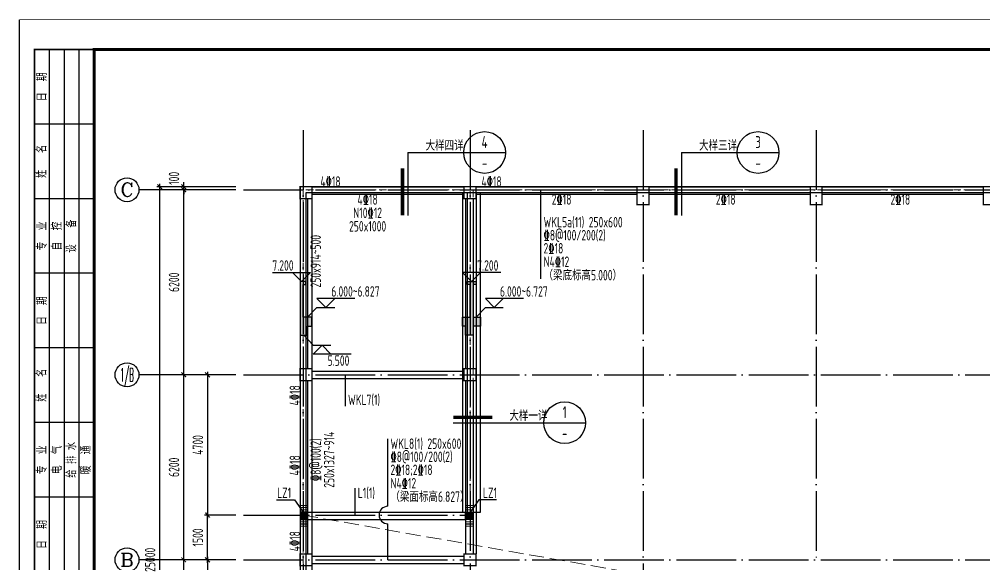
# Model space of a CAD drawing. Extents: x 287065 to 1473467, y 284802 to 344222.
# Drawn here: x 973237 to 1005597, y 308549 to 326822 of the extents above; entities that cross this region are included whole.
import ezdxf
from ezdxf.enums import TextEntityAlignment as Align

# ---------------------------------------------------------------- set-up
doc = ezdxf.new("R2010")
doc.units = 0
doc.header["$LTSCALE"] = 1000
doc.linetypes.add('DASH', pattern=[0.35, 0.25, -0.1])
doc.linetypes.add('DOTE', pattern=[2.42, 2, -0.2, 0.02, -0.2])
doc.layers.get('0').update_dxf_attribs({"linetype": 'CONTINUOUS'})
doc.layers.get('DEFPOINTS').update_dxf_attribs({"linetype": 'CONTINUOUS'})
for name, color, linetype in [('AXIS', 8, 'DOTE'), ('AXIS_DIM', 3, 'CONTINUOUS'), ('AXIS_TEXT', 3, 'CONTINUOUS'), ('BEAM_CON', 4, 'CONTINUOUS'), ('COLU', 7, 'CONTINUOUS'), ('FRAME', 3, 'CONTINUOUS'), ('HATCH', 8, 'CONTINUOUS'), ('roof', 30, 'CONTINUOUS'), ('S_BEAMDIMLOCAL', 7, 'CONTINUOUS'), ('S_BEAMDIMLOCALVER', 7, 'CONTINUOUS'), ('S_BEAMDIMMASS', 2, 'CONTINUOUS'), ('S_SUBBEAMHOOP', 1, 'CONTINUOUS'), ('TEXT', 7, 'CONTINUOUS'), ('THIN', 7, 'CONTINUOUS'), ('TK', 211, 'CONTINUOUS'), ('柱涂实', 54, 'CONTINUOUS'), ('第三道尺寸线', 4, 'CONTINUOUS')]:
    doc.layers.add(name, color=color, linetype=linetype)
doc.styles.add('_TCH_AXIS', font='COMPLEX', dxfattribs={"bigfont": 'GBCBIG'})
doc.styles.add('COMPLEX', font='COMPLEX')
doc.styles.add('DXFS', font='txt.shx', dxfattribs={"width": 0.7, "bigfont": 'dxfs.shx'})
doc.styles.add('TSSD_Dimension', font='tssdeng.shx', dxfattribs={"width": 0.7, "bigfont": 'hztxt.shx'})
doc.styles.add('TSSD_Label', font='tssdeng.shx', dxfattribs={"width": 0.7, "bigfont": 'aHzTXT.shx'})
doc.styles.add('TSSD_Num', font='Tssdeng.shx', dxfattribs={"width": 0.7, "bigfont": 'hztxt.shx'})
doc.styles.add('TSSD_Rein', font='tssdeng.shx', dxfattribs={"width": 0.7, "bigfont": 'hztxt.shx'})
doc.dimstyles.new('TSSD_100_100', dxfattribs={"dimtxt": 350, "dimasz": 150, "dimexe": 100, "dimexo": 250, "dimgap": 150, "dimtad": 1, "dimdec": 0, "dimzin": 0, "dimdsep": 46, "dimtxsty": 'TSSD_Dimension', "dimblk": 'ARCHTICK', "dimcen": 0, "dimdle": 100, "dimclrd": 3, "dimclre": 3, "dimclrt": 7, "dimadec": 0, "dimazin": 0, "dimtfac": 1, "dimtdec": 0, "dimtix": 1, "dimtmove": 2, "dimatfit": 3, "dimfxl": 100, "dimtolj": 1, "dimtzin": 0, "dimarcsym": 0})
doc.dimstyles.new('TSSD_100_100$0', dxfattribs={"dimtxt": 350, "dimasz": 100, "dimexe": 100, "dimexo": 250, "dimgap": 100, "dimtad": 1, "dimdec": 0, "dimzin": 0, "dimdsep": 46, "dimtxsty": 'TSSD_Rein', "dimblk": 'ARCHTICK', "dimcen": 0, "dimdle": 100, "dimclrt": 7, "dimadec": 0, "dimazin": 0, "dimtfac": 1, "dimtdec": 0, "dimtix": 1, "dimtmove": 2, "dimatfit": 3, "dimfxl": 100, "dimtolj": 1, "dimtzin": 0, "dimarcsym": 0})

# ---------------------------------------------------------------- blocks, each defined once
blk = doc.blocks.new('_ARCHTICK')
at = {"color": 0}
blk.add_lwpolyline([(-0.53, -0.53, 0.25, 0.25, 0), (0.53, 0.53, 0.5, 0.5, 0)], format="xyseb", dxfattribs=at)
blk = doc.blocks.new('*D423')
at = {"layer": 'AXIS_DIM', "color": 3, "lineweight": -2}
for p, q in [((978747, 302412), (978747, 308812)), ((980497, 308712), (978647, 308712)), ((980497, 302512), (978647, 302512))]:
    blk.add_line(p, q, dxfattribs=at)
at = {"layer": 'DEFPOINTS', "color": 0}
for p in [(978747, 308712), (980747, 308712), (980747, 302512)]:
    blk.add_point(p, dxfattribs=at)
at = {"layer": 'AXIS_DIM', "color": 3, "lineweight": -2, "xscale": 150, "yscale": 150, "zscale": 150}
for p, rotation in [((978747, 308712), 90), ((978747, 302512), 270)]:
    blk.add_blockref('_ARCHTICK', p, dxfattribs=dict(at, rotation=rotation))
at = {"layer": 'AXIS_DIM', "color": 7, "insert": (978422, 305612), "char_height": 350, "attachment_point": 5, "rotation": 90, "style": 'TSSD_Dimension'}
blk.add_mtext('\\A1;6200', dxfattribs=at)
blk = doc.blocks.new('*D424')
at = {"layer": 'AXIS_DIM', "color": 3, "lineweight": -2}
for p, q in [((980497, 314912), (978647, 314912)), ((978747, 308612), (978747, 315012)), ((980497, 308712), (978647, 308712))]:
    blk.add_line(p, q, dxfattribs=at)
at = {"layer": 'DEFPOINTS', "color": 0}
for p in [(978747, 314912), (980747, 314912), (980747, 308712)]:
    blk.add_point(p, dxfattribs=at)
at = {"layer": 'AXIS_DIM', "color": 3, "lineweight": -2, "xscale": 150, "yscale": 150, "zscale": 150}
for p, rotation in [((978747, 314912), 90), ((978747, 308712), 270)]:
    blk.add_blockref('_ARCHTICK', p, dxfattribs=dict(at, rotation=rotation))
at = {"layer": 'AXIS_DIM', "color": 7, "insert": (978422, 311812), "char_height": 350, "attachment_point": 5, "rotation": 90, "style": 'TSSD_Dimension'}
blk.add_mtext('\\A1;6200', dxfattribs=at)
blk = doc.blocks.new('*D425')
at = {"layer": 'AXIS_DIM', "color": 3, "lineweight": -2}
for p, q in [((980497, 321112), (978647, 321112)), ((978747, 314812), (978747, 321212)), ((980497, 314912), (978647, 314912))]:
    blk.add_line(p, q, dxfattribs=at)
at = {"layer": 'DEFPOINTS', "color": 0}
for p in [(978747, 321112), (980747, 321112), (980747, 314912)]:
    blk.add_point(p, dxfattribs=at)
at = {"layer": 'AXIS_DIM', "color": 3, "lineweight": -2, "xscale": 150, "yscale": 150, "zscale": 150}
for p, rotation in [((978747, 321112), 90), ((978747, 314912), 270)]:
    blk.add_blockref('_ARCHTICK', p, dxfattribs=dict(at, rotation=rotation))
at = {"layer": 'AXIS_DIM', "color": 7, "insert": (978422, 318012), "char_height": 350, "attachment_point": 5, "rotation": 90, "style": 'TSSD_Dimension'}
blk.add_mtext('\\A1;6200', dxfattribs=at)
blk = doc.blocks.new('*D426')
at = {"layer": 'AXIS_DIM', "color": 3, "lineweight": -2}
for p, q in [((978747, 321212), (978747, 321362)), ((980497, 321212), (978647, 321212)), ((980497, 321112), (978647, 321112)), ((978747, 321112), (978747, 321212)), ((978747, 321112), (978747, 320962))]:
    blk.add_line(p, q, dxfattribs=at)
at = {"layer": 'DEFPOINTS', "color": 0}
for p in [(978747, 321212), (980747, 321212), (980747, 321112)]:
    blk.add_point(p, dxfattribs=at)
at = {"layer": 'AXIS_DIM', "color": 3, "lineweight": -2, "xscale": 150, "yscale": 150, "zscale": 150}
for p, rotation in [((978747, 321212), 270), ((978747, 321112), 90)]:
    blk.add_blockref('_ARCHTICK', p, dxfattribs=dict(at, rotation=rotation))
at = {"layer": 'AXIS_DIM', "color": 7, "insert": (978422, 321494), "char_height": 350, "attachment_point": 5, "rotation": 90, "style": 'TSSD_Dimension'}
blk.add_mtext('\\A1;100', dxfattribs=at)
blk = doc.blocks.new('*D427')
at = {"layer": 'AXIS_DIM', "color": 3, "lineweight": -2}
for p, q in [((980497, 321212), (977847, 321212)), ((977947, 296112), (977947, 321312)), ((980497, 296212), (977847, 296212))]:
    blk.add_line(p, q, dxfattribs=at)
at = {"layer": 'DEFPOINTS', "color": 0}
for p in [(977947, 321212), (980747, 321212), (980747, 296212)]:
    blk.add_point(p, dxfattribs=at)
at = {"layer": 'AXIS_DIM', "color": 3, "lineweight": -2, "xscale": 150, "yscale": 150, "zscale": 150}
for p, rotation in [((977947, 321212), 90), ((977947, 296212), 270)]:
    blk.add_blockref('_ARCHTICK', p, dxfattribs=dict(at, rotation=rotation))
at = {"layer": 'AXIS_DIM', "color": 7, "insert": (977622, 308712), "char_height": 350, "attachment_point": 5, "rotation": 90, "style": 'TSSD_Dimension'}
blk.add_mtext('\\A1;25000', dxfattribs=at)
blk = doc.blocks.new('_AXISO')
blk.add_circle((0, 0), 0.5)
at = {"layer": 'AXIS_TEXT', "style": 'COMPLEX', "width": 1.041667}
blk.add_attdef('A', text='', height=0.56, dxfattribs=at).set_placement((-0.25, -0.28), (0.25, -0.28), align=Align.FIT)
blk = doc.blocks.new('TK-A2+(891X420)')
at = {"layer": 'FRAME', "lineweight": 18}
blk.add_line((626527, 350595), (626527, 392595), dxfattribs=at)
at = {"layer": 'FRAME'}
for points in [[(626537, 392605, 20, 20, 0), (626537, 350605, 20, 20, 0), (715637, 350605, 20, 20, 0), (715637, 392605, 20, 20, 0)], [(629037, 391605, 100, 100, 0), (629037, 351605, 100, 100, 0), (714637, 351605, 100, 100, 0), (714637, 391605, 100, 100, 0)]]:
    blk.add_lwpolyline(points, format="xyseb", close=True, dxfattribs=at)
blk.add_lwpolyline([(629037, 391605, 50, 50, 0), (627037, 391605, 50, 50, 0), (627037, 369105, 50, 50, 0), (629037, 369105, 50, 50, 0)], format="xyseb", dxfattribs=at)
for points in [[(627537, 369105), (627537, 391605)], [(628037, 369105), (628037, 391605)], [(628537, 369105), (628537, 391605)], [(629037, 389105), (627037, 389105)], [(629037, 386605), (627037, 386605)], [(629037, 384105), (627037, 384105)], [(629037, 381605), (627037, 381605)], [(629037, 379105), (627037, 379105)], [(629037, 376605), (627037, 376605)]]:
    blk.add_lwpolyline(points, dxfattribs=at)
at = {"layer": 'FRAME', "char_height": 300, "attachment_point": 5, "rotation": 90, "style": 'DXFS'}
for s, insert, width in [('{\\f宋体|b0|i0|c134|p2;日\\Ftxt.shx,dxfs.shx|c134;  \\f宋体|b0|i0|c134|p2;期\\P}', (627287, 390355), 1132.5), ('姓   名', (627287, 387855), 1185), ('{\\f宋体|b0|i0|c134|p2;专\\Ftxt.shx,dxfs.shx|c134;  \\f宋体|b0|i0|c134|p2;业\\P}', (627287, 385355), 1203.38), ('{\\f宋体|b0|i0|c134|p2;自\\Ftxt.shx,dxfs.shx|c134;  \\f宋体|b0|i0|c134|p2;控\\P}', (627787, 385355), 1148.25), ('设   备', (628287, 385355), 1227), ('{\\f宋体|b0|i0|c134|p2;日\\Ftxt.shx,dxfs.shx|c134;  \\f宋体|b0|i0|c134|p2;期\\P}', (627287, 382855), 1132.5), ('姓   名', (627287, 380355), 1185), ('{\\f宋体|b0|i0|c134|p2;专\\Ftxt.shx,dxfs.shx|c134;  \\f宋体|b0|i0|c134|p2;业\\P}', (627287, 377855), 1203.38), ('{\\f宋体|b0|i0|c134|p2;电\\Ftxt.shx,dxfs.shx|c134;  \\f宋体|b0|i0|c134|p2;气\\P}', (627787, 377855), 1182.38), ('给 排 水', (628287, 377855), 1352.62), ('{\\f宋体|b0|i0|c134|p2;暖\\Ftxt.shx,dxfs.shx|c134;  \\f宋体|b0|i0|c134|p2;通\\P}', (628757, 377855), 1200.75), ('{\\f宋体|b0|i0|c134|p2;日\\Ftxt.shx,dxfs.shx|c134;  \\f宋体|b0|i0|c134|p2;期\\P}', (627287, 375355), 1132.5)]:
    blk.add_mtext(s, dxfattribs=dict(at, insert=insert, width=width))
blk = doc.blocks.new('*D434')
at = {"layer": 'DEFPOINTS', "color": 0}
for p in [(980747, 308712), (979547, 307212), (980747, 307212)]:
    blk.add_point(p, dxfattribs=at)
at = {"layer": '第三道尺寸线', "color": 3, "lineweight": -2}
for p, q in [((979547, 308812), (979547, 307112)), ((980497, 308712), (979447, 308712)), ((980497, 307212), (979447, 307212))]:
    blk.add_line(p, q, dxfattribs=at)
at = {"layer": '第三道尺寸线', "color": 3, "lineweight": -2, "xscale": 150, "yscale": 150, "zscale": 150}
for p, rotation in [((979547, 308712), 90), ((979547, 307212), 270)]:
    blk.add_blockref('_ARCHTICK', p, dxfattribs=dict(at, rotation=rotation))
at = {"layer": '第三道尺寸线', "color": 7, "insert": (979222, 307962), "char_height": 350, "attachment_point": 5, "rotation": 90, "style": 'TSSD_Dimension'}
blk.add_mtext('\\A1;1500', dxfattribs=at)
blk = doc.blocks.new('*D436')
at = {"layer": 'DEFPOINTS', "color": 0}
for p in [(979547, 310212), (980747, 310212), (980747, 308712)]:
    blk.add_point(p, dxfattribs=at)
at = {"layer": '第三道尺寸线', "color": 3, "lineweight": -2}
for p, q in [((980497, 310212), (979447, 310212)), ((979547, 308612), (979547, 310312)), ((980497, 308712), (979447, 308712))]:
    blk.add_line(p, q, dxfattribs=at)
at = {"layer": '第三道尺寸线', "color": 3, "lineweight": -2, "xscale": 150, "yscale": 150, "zscale": 150}
for p, rotation in [((979547, 310212), 90), ((979547, 308712), 270)]:
    blk.add_blockref('_ARCHTICK', p, dxfattribs=dict(at, rotation=rotation))
at = {"layer": '第三道尺寸线', "color": 7, "insert": (979222, 309462), "char_height": 350, "attachment_point": 5, "rotation": 90, "style": 'TSSD_Dimension'}
blk.add_mtext('\\A1;1500', dxfattribs=at)
blk = doc.blocks.new('*D437')
at = {"layer": 'DEFPOINTS', "color": 0}
for p in [(980747, 314912), (979547, 310212), (980747, 310212)]:
    blk.add_point(p, dxfattribs=at)
at = {"layer": '第三道尺寸线', "color": 3, "lineweight": -2}
for p, q in [((980497, 314912), (979447, 314912)), ((979547, 315012), (979547, 310112)), ((980497, 310212), (979447, 310212))]:
    blk.add_line(p, q, dxfattribs=at)
at = {"layer": '第三道尺寸线', "color": 3, "lineweight": -2, "xscale": 150, "yscale": 150, "zscale": 150}
for p, rotation in [((979547, 314912), 90), ((979547, 310212), 270)]:
    blk.add_blockref('_ARCHTICK', p, dxfattribs=dict(at, rotation=rotation))
at = {"layer": '第三道尺寸线', "color": 7, "insert": (979222, 312562), "char_height": 350, "attachment_point": 5, "rotation": 90, "style": 'TSSD_Dimension'}
blk.add_mtext('\\A1;4700', dxfattribs=at)
blk = doc.blocks.new('ts_idx')
at = {"color": 0, "linetype": 'ByBlock', "lineweight": -2}
blk.add_line((-0.5, 0), (0.5, 0), dxfattribs=at)
blk.add_circle((0, 0), 0.5, dxfattribs=at)
at = {"color": 0, "linetype": 'ByBlock', "lineweight": -2, "style": 'TSSD_Num', "width": 0.7}
for tag, p in [('1', (0, 0.25)), ('A', (0, -0.25))]:
    blk.add_attdef(tag, text='', height=0.286, dxfattribs=at).set_placement(p, align=Align.MIDDLE_CENTER)

msp = doc.modelspace()

# ---------------------------------------------------------------- hatches: boundary and pattern name
at = {"layer": 'HATCH'}
for points in [[(982896.971, 316239.046), (982896.971, 316539.046), (983046.971, 316539.046), (983046.971, 316839.046), (982746.971, 316839.046), (982746.971, 317939.046), (982846.971, 317939.046), (982846.971, 318039.046), (982646.971, 318039.046), (982646.971, 316239.046)], [(988446.971, 316839.046), (988696.971, 316839.046), (988696.971, 316539.046), (988446.971, 316539.046), (988446.971, 316239.046), (988196.971, 316239.046), (988196.971, 316539.046), (988096.971, 316539.046), (988096.971, 316839.046), (988346.971, 316839.046), (988346.971, 317939.046), (988246.971, 317939.046), (988246.971, 318039.046), (988546.971, 318039.046), (988546.971, 317939.046), (988446.971, 317939.046)]]:
    msp.add_hatch(color=256, dxfattribs=at).paths.add_polyline_path(points)
at = {"layer": '柱涂实'}
for points in [[(982646.971, 310311.708), (982646.971, 310061.708), (982896.971, 310061.708), (982896.971, 310311.708)], [(988446.971, 310311.708), (988446.971, 310061.708), (988196.971, 310061.708), (988196.971, 310311.708)]]:
    msp.add_hatch(color=256, dxfattribs=at).paths.add_polyline_path(points)

# ---------------------------------------------------------------- linework, layer by layer
for p, q in [((986260.268, 322360.243), (986260.268, 320249.268)), ((995429.296, 322360.243), (995429.296, 320249.268))]:
    msp.add_line(p, q)
at = {"layer": 'AXIS'}
for p, q in [((982746.971, 323111.708), (982746.971, 294311.708)), ((988346.971, 323111.708), (988346.971, 294311.708)), ((994146.971, 323111.708), (994146.971, 294311.708)), ((999946.971, 323111.708), (999946.971, 308711.708)), ((980746.971, 321111.708), (1047046.971, 321111.708)), ((980746.971, 314911.708), (1047046.971, 314911.708)), ((980746.971, 310211.708), (988346.971, 310211.708)), ((980746.971, 308711.708), (1047046.971, 308711.708))]:
    msp.add_line(p, q, dxfattribs=at)
at = {"layer": 'AXIS_TEXT'}
for p, q in [((980496.971, 321111.708), (977246.971, 321111.708)), ((980496.971, 314911.708), (977246.971, 314911.708)), ((980496.971, 308711.708), (977246.971, 308711.708))]:
    msp.add_line(p, q, dxfattribs=at)
at = {"layer": 'BEAM_CON'}
for p, q in [((983046.971, 321211.708), (988146.971, 321211.708)), ((988546.971, 321211.708), (993946.971, 321211.708)), ((994346.971, 321211.708), (999746.971, 321211.708)), ((1000146.971, 321211.708), (1005546.971, 321211.708)), ((982646.971, 320811.708), (982646.971, 315111.708)), ((982896.971, 320811.708), (982896.971, 315111.708)), ((983046.971, 320961.708), (988146.971, 320961.708)), ((988196.971, 320811.708), (988196.971, 315111.708)), ((988446.971, 320811.708), (988446.971, 315111.708)), ((988546.971, 320961.708), (993946.971, 320961.708)), ((994346.971, 320961.708), (999746.971, 320961.708)), ((1000146.971, 320961.708), (1005546.971, 320961.708)), ((983046.971, 315036.708), (988146.971, 315036.708)), ((982646.971, 314711.708), (982646.971, 308911.708)), ((982896.971, 314711.708), (982896.971, 308911.708)), ((983046.971, 314786.708), (988146.971, 314786.708)), ((988196.971, 314711.708), (988196.971, 308911.708)), ((988446.971, 314711.708), (988446.971, 308911.708)), ((988546.971, 314711.708), (988546.971, 308911.708)), ((983046.971, 308836.708), (988146.971, 308836.708)), ((983046.971, 308586.708), (988146.971, 308586.708))]:
    msp.add_line(p, q, dxfattribs=at)
at = {"layer": 'COLU', "ltscale": 0.01, "const_width": 45}
for points in [[(983046.971, 320811.708), (983046.971, 321211.708), (982646.971, 321211.708), (982646.971, 320811.708)], [(988546.971, 320811.708), (988546.971, 321211.708), (988146.971, 321211.708), (988146.971, 320811.708)], [(994346.971, 321211.708), (994346.971, 320611.708), (993946.971, 320611.708), (993946.971, 321211.708)], [(1000146.971, 321211.708), (1000146.971, 320611.708), (999746.971, 320611.708), (999746.971, 321211.708)], [(1005946.971, 321211.708), (1005946.971, 320611.708), (1005546.971, 320611.708), (1005546.971, 321211.708)], [(983046.971, 314711.708), (983046.971, 315111.708), (982646.971, 315111.708), (982646.971, 314711.708)], [(988546.971, 314711.708), (988546.971, 315111.708), (988146.971, 315111.708), (988146.971, 314711.708)], [(983046.971, 308511.708), (983046.971, 308911.708), (982646.971, 308911.708), (982646.971, 308511.708)], [(988546.971, 308511.708), (988546.971, 308911.708), (988146.971, 308911.708), (988146.971, 308511.708)]]:
    msp.add_lwpolyline(points, close=True, dxfattribs=at)
at = {"layer": 'COLU', "ltscale": 0.01}
for points in [[(982896.971, 310311.708), (982646.971, 310311.708), (982646.971, 310061.708), (982896.971, 310061.708)], [(988196.971, 310311.708), (988446.971, 310311.708), (988446.971, 310061.708), (988196.971, 310061.708)]]:
    msp.add_lwpolyline(points, close=True, dxfattribs=at)
at = {"layer": 'roof'}
for p, q in [((988246.971, 321011.708), (988246.971, 310311.708)), ((988546.971, 321011.708), (988546.971, 310311.708)), ((983046.971, 320811.708), (983046.971, 296611.708))]:
    msp.add_line(p, q, dxfattribs=at)
for points in [[(982646.971, 296211.708), (1045146.971, 296211.708), (1045146.971, 321211.708), (982646.971, 321211.708)], [(982846.971, 296431.708), (1044946.971, 296431.708), (1044946.971, 321011.708), (982846.971, 321011.708)]]:
    msp.add_lwpolyline(points, close=True, dxfattribs=at)
at = {"layer": 'roof', "linetype": 'DASH', "lineweight": 13}
msp.add_lwpolyline([(988346.971, 310311.709), (988346.971, 321111.708), (982746.971, 321111.708), (982746.971, 296331.708), (1045046.971, 296331.708), (1045046.971, 321111.708), (988446.971, 321111.708), (988446.971, 310311.709)], dxfattribs=at)
at = {"layer": 'roof'}
for points in [[(988096.971, 321011.708), (988096.971, 310311.708), (988696.971, 310311.708), (988696.971, 321011.708)], [(982896.971, 316239.046), (982896.971, 316539.046), (983046.971, 316539.046), (983046.971, 316839.046), (982746.971, 316839.046), (982746.971, 317939.046), (982846.971, 317939.046), (982846.971, 318039.046), (982646.971, 318039.046), (982646.971, 316239.046), (982896.971, 316239.046)], [(988446.971, 316839.046), (988696.971, 316839.046), (988696.971, 316539.046), (988446.971, 316539.046), (988446.971, 316239.046), (988196.971, 316239.046), (988196.971, 316539.046), (988096.971, 316539.046), (988096.971, 316839.046), (988346.971, 316839.046), (988346.971, 317939.046), (988246.971, 317939.046), (988246.971, 318039.046), (988546.971, 318039.046), (988546.971, 317939.046), (988446.971, 317939.046), (988446.971, 316839.046)]]:
    msp.add_lwpolyline(points, dxfattribs=at)
at = {"layer": 'S_BEAMDIMMASS', "ltscale": 0.01}
for p, q in [((990721.171, 318121.745), (990721.171, 321111.708)), ((984166.129, 313856.464), (984166.129, 314911.708)), ((985588.994, 310504.708), (985588.994, 312761.92)), ((985588.994, 308711.708), (985588.994, 309918.708))]:
    msp.add_line(p, q, dxfattribs=at)
at = {"layer": 'S_BEAMDIMMASS'}
msp.add_line((984492.618, 310211.708), (984492.618, 311117.82), dxfattribs=at)
at = {"layer": 'S_BEAMDIMMASS', "ltscale": 0.01}
msp.add_arc((985588.994, 310211.708), 293, 90, 270, dxfattribs=at)
at = {"layer": 'S_SUBBEAMHOOP', "ltscale": 0.01, "const_width": 35}
for points in [[(982896.971, 310536.708), (982646.971, 310536.708)], [(982896.971, 310461.708), (982646.971, 310461.708)], [(982896.971, 310386.708), (982646.971, 310386.708)], [(988446.971, 310536.708), (988196.971, 310536.708)], [(988446.971, 310461.708), (988196.971, 310461.708)], [(988446.971, 310386.708), (988196.971, 310386.708)], [(982896.971, 309986.708), (982646.971, 309986.708)], [(982896.971, 309911.708), (982646.971, 309911.708)], [(982896.971, 309836.708), (982646.971, 309836.708)], [(988446.971, 309986.708), (988196.971, 309986.708)], [(988446.971, 309911.708), (988196.971, 309911.708)], [(988446.971, 309836.708), (988196.971, 309836.708)]]:
    msp.add_lwpolyline(points, dxfattribs=at)
at = {"layer": 'TEXT', "linetype": 'DASH', "lineweight": 13, "ltscale": 2}
msp.add_line((982746.971, 310211.708), (998146.971, 307511.708), dxfattribs=at)
at = {"layer": 'TEXT'}
for points in [[(981862.767, 310723.545), (982458.857, 310723.545), (982746.971, 310311.708)], [(989231.175, 310723.545), (988635.085, 310723.545), (988346.971, 310311.708)]]:
    msp.add_lwpolyline(points, dxfattribs=at)
at = {"layer": 'THIN'}
for p, q in [((986260.268, 322360.243), (988730.252, 322360.243)), ((995429.296, 322360.243), (997899.28, 322360.243)), ((987782.813, 313306.915), (992218.123, 313306.915))]:
    msp.add_line(p, q, dxfattribs=at)
at = {"layer": 'THIN', "const_width": 120}
for points in [[(986080.268, 320249.268), (986080.268, 321826.085)], [(995249.296, 320249.268), (995249.296, 321826.085)], [(987782.813, 313486.915), (989090.955, 313486.915)]]:
    msp.add_lwpolyline(points, dxfattribs=at)
at = {"layer": 'THIN'}
for points in [[(981718.51, 318339.046), (982996.971, 318339.046), (982696.971, 318039.046), (982396.971, 318339.046)], [(989375.433, 318339.046), (988096.971, 318339.046), (988396.971, 318039.046), (988696.971, 318339.046)], [(984488.363, 317470.153), (983209.901, 317470.153), (983509.901, 317170.153), (983809.901, 317470.153)], [(990138.363, 317470.153), (988859.901, 317470.153), (989159.901, 317170.153), (989459.901, 317470.153)], [(982896.971, 316839.046), (983209.901, 317170.153), (983809.901, 317170.153)], [(988546.971, 316839.046), (988859.901, 317170.153), (989459.901, 317170.153)], [(982771.971, 316239.046), (983084.901, 315907.939), (983684.901, 315907.939)], [(984363.363, 315607.939), (983084.901, 315607.939), (983384.901, 315907.939), (983684.901, 315607.939)]]:
    msp.add_lwpolyline(points, dxfattribs=at)
at = {"layer": '第三道尺寸线'}
for p, q in [((982896.971, 310311.708), (988196.971, 310311.708)), ((982896.971, 310061.708), (988196.971, 310061.708))]:
    msp.add_line(p, q, dxfattribs=at)

# ---------------------------------------------------------------- block references
at = {"layer": 'AXIS_TEXT'}
ref = msp.add_blockref('_AXISO', (976846.971, 321111.708), dxfattribs=dict(at, xscale=800, yscale=800, zscale=800))
ref.add_attrib('A', 'C', dxfattribs={"height": 452.548, "style": '_TCH_AXIS', "width": 1.4}).set_placement((976620.697, 320885.434), (977073.245, 320885.434), align=Align.FIT)
ref = msp.add_blockref('_AXISO', (976846.971, 314911.708), dxfattribs=dict(at, xscale=800, yscale=800, zscale=800))
ref.add_attrib('A', '1/B', dxfattribs={"height": 452.5483, "style": '_TCH_AXIS', "width": 0.388889}).set_placement((976620.697, 314685.434), (977073.245, 314685.434), align=Align.FIT)
ref = msp.add_blockref('_AXISO', (976846.971, 308711.708), dxfattribs=dict(at, xscale=800, yscale=800, zscale=800))
ref.add_attrib('A', 'B', dxfattribs={"height": 452.548, "style": '_TCH_AXIS', "width": 1.235294}).set_placement((976620.697, 308485.434), (977073.245, 308485.434), align=Align.FIT)
at = {"layer": 'THIN'}
ref = msp.add_blockref('ts_idx', (988832.745, 322360.243), dxfattribs=dict(at, xscale=1400, yscale=1400, zscale=1400))
ref.add_attrib('1', '4', dxfattribs={"height": 400, "style": 'TSSD_Num', "width": 0.7}).set_placement((988832.745, 322710.243), align=Align.MIDDLE_CENTER)
ref.add_attrib('10', '-', dxfattribs={"height": 400, "style": 'TSSD_Num', "width": 0.7}).set_placement((988832.745, 322010.243), align=Align.MIDDLE_CENTER)
ref = msp.add_blockref('ts_idx', (998001.774, 322360.243), dxfattribs=dict(at, xscale=1400, yscale=1400, zscale=1400))
ref.add_attrib('1', '3', dxfattribs={"height": 400, "style": 'TSSD_Num', "width": 0.7}).set_placement((998001.774, 322710.243), align=Align.MIDDLE_CENTER)
ref.add_attrib('10', '-', dxfattribs={"height": 400, "style": 'TSSD_Num', "width": 0.7}).set_placement((998001.774, 322010.243), align=Align.MIDDLE_CENTER)
ref = msp.add_blockref('ts_idx', (991518.123, 313306.915), dxfattribs=dict(at, xscale=1400, yscale=1400, zscale=1400))
ref.add_attrib('1', '1', dxfattribs={"height": 400, "style": 'TSSD_Num', "width": 0.7}).set_placement((991518.123, 313656.915), align=Align.MIDDLE_CENTER)
ref.add_attrib('10', '-', dxfattribs={"height": 400, "style": 'TSSD_Num', "width": 0.7}).set_placement((991518.123, 312956.915), align=Align.MIDDLE_CENTER)
at = {"layer": 'TK'}
msp.add_blockref('TK-A2+(891X420)', (346710, -65793.134), dxfattribs=at)

# ---------------------------------------------------------------- texts
at = {"layer": 'S_BEAMDIMLOCAL', "style": 'TSSD_Rein', "width": 0.7}
for p in [(984006.885, 321211.758), (989406.885, 321211.758)]:
    msp.add_text('4%%13218', height=350, dxfattribs=at).set_placement(p, align=Align.RIGHT)
for s, p in [('4%%13218', (984912.589, 320961.658)), ('2%%13218', (991414.16, 320961.658)), ('2%%13218', (996916.201, 320961.658)), ('2%%13218', (1002769.073, 320961.658)), ('N10%%13212', (984912.589, 320511.658)), ('250x1000', (984912.589, 320061.658))]:
    msp.add_text(s, height=350, dxfattribs=at).set_placement(p, align=Align.TOP_CENTER)
at = {"layer": 'S_BEAMDIMLOCALVER', "style": 'TSSD_Rein', "width": 0.7}
for s, height, p in [('250x914~500', 349.99999, (982997.021, 318715.662)), ('4%%13218', 350, (982296.971, 314223.624)), ('250x1327~914', 349.99999, (983447.021, 312065.914)), ('%%1328@100(2)', 349.99999, (982997.021, 312065.914)), ('4%%13218', 350, (982296.971, 311877.837)), ('4%%13218', 350, (982296.971, 309335.317))]:
    msp.add_text(s, height=height, rotation=89.9999985, dxfattribs=at).set_placement(p, align=Align.TOP_CENTER)
at = {"layer": 'S_BEAMDIMMASS', "style": 'TSSD_Rein', "width": 0.7}
for s, height, p in [('WKL5a(11) 250x600', 349.99999, (990809.597, 319850.514)), ('%%1328@100/200(2)', 349.99999, (990809.597, 319413.014)), ('2%%13218', 350, (990809.597, 318975.514)), ('N4%%13212', 350, (990809.597, 318525.514)), ('（梁底标高5.000）', 349.99999, (990809.597, 318075.514)), ('WKL7(1)', 350, (984254.554, 313899.519)), ('WKL8(1) 250x600', 349.99999, (985677.419, 312428.525)), ('%%1328@100/200(2)', 349.99999, (985677.419, 311991.025)), ('2%%13218;2%%13218', 349.99999, (985677.419, 311553.525)), ('N4%%13212', 350, (985677.419, 311103.525)), ('L1(1)', 350, (984581.043, 310778.836)), ('（梁面标高6.827）', 349.99999, (985677.419, 310653.525))]:
    msp.add_text(s, height=height, dxfattribs=at).set_placement(p)
at = {"layer": 'TEXT', "linetype": 'ByBlock', "style": 'TSSD_Rein', "width": 0.7}
for s, p in [('大样四详', (986854.4, 322420.243)), ('大样三详', (996023.428, 322420.243)), ('大样一详', (989664.212, 313366.915))]:
    msp.add_text(s, height=350, dxfattribs=at).set_placement(p)
at = {"layer": 'TEXT', "style": 'TSSD_Rein', "width": 0.7}
for p in [(981880.226, 310783.545), (988780.255, 310783.545)]:
    msp.add_text('LZ1', height=350, dxfattribs=at).set_placement(p)
at = {"layer": 'THIN', "style": 'TSSD_Label', "width": 0.7}
for s, p in [('7.200', (981718.51, 318399.046)), ('7.200', (988583.894, 318399.046)), ('6.000~6.827', (983696.824, 317530.153)), ('6.000~6.727', (989346.824, 317530.153)), ('5.500', (983571.824, 315211.401))]:
    msp.add_text(s, height=350, dxfattribs=at).set_placement(p)

# ---------------------------------------------------------------- dimensions: what is measured, and where the dimension line sits
at = {"layer": 'AXIS_DIM'}
dim = msp.add_linear_dim(base=(978746.971, 321211.708), p1=(980746.971, 321111.708), p2=(980746.971, 321211.708), angle=90, dimstyle='TSSD_100_100', dxfattribs=at)
dim.commit()
dim.dimension.update_dxf_attribs({"geometry": '*D426', "text_midpoint": (978421.971, 321493.952), "dimtype": 129})
for p1, p2, distance, picture, middle in [((980746.971, 296211.708), (980746.971, 321211.708), 2800, '*D427', (977621.971, 308711.708)), ((980746.971, 314911.708), (980746.971, 321111.708), 2000, '*D425', (978421.971, 318011.708)), ((980746.971, 308711.708), (980746.971, 314911.708), 2000, '*D424', (978421.971, 311811.708)), ((980746.971, 302511.708), (980746.971, 308711.708), 2000, '*D423', (978421.971, 305611.708))]:
    dim = msp.add_aligned_dim(p1=p1, p2=p2, distance=distance, dimstyle='TSSD_100_100', dxfattribs=at)
    dim.commit()
    dim.dimension.update_dxf_attribs({"geometry": picture, "text_midpoint": middle})
at = {"layer": '第三道尺寸线'}
for base, p1, p2, angle, picture, middle in [((979546.971, 310211.708), (980746.971, 314911.708), (980746.971, 310211.708), 90, '*D437', (979221.971, 312561.708)), ((979546.971, 310211.708), (980746.971, 308711.708), (980746.971, 310211.708), 270, '*D436', (979221.971, 309461.708)), ((979546.971, 307211.708), (980746.971, 308711.708), (980746.971, 307211.708), 90, '*D434', (979221.971, 307961.708))]:
    dim = msp.add_linear_dim(base=base, p1=p1, p2=p2, angle=angle, dimstyle='TSSD_100_100$0', override={"dimasz": 150, "dimgap": 150, "dimtxsty": 'TSSD_Dimension', "dimclrd": 3, "dimclre": 3}, dxfattribs=at)
    dim.commit()
    dim.dimension.update_dxf_attribs({"geometry": picture, "text_midpoint": middle})

doc.saveas('drawing.dxf')
